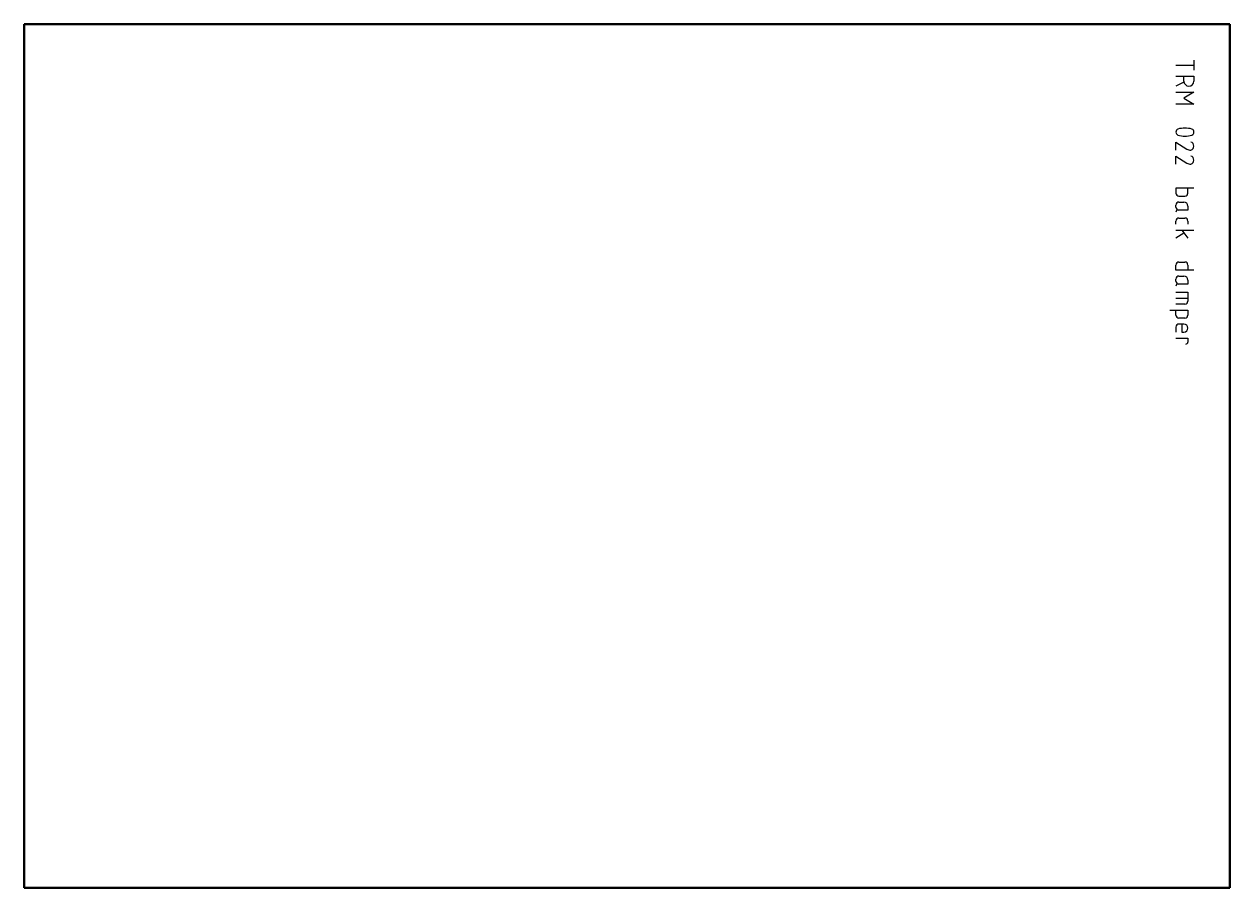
# Model space of a CAD drawing. Header units: millimetres. Extents: x 0 to 670, y 0 to 480.
import ezdxf

# ---------------------------------------------------------------- set-up
doc = ezdxf.new("R2010")
doc.units = ezdxf.units.MM
doc.layers.add('IV_MARK_SURFACE', color=2, linetype='Continuous', lineweight=25)
doc.layers.add('IV_OUTER_PROFILE', color=7, linetype='Continuous', lineweight=50)

msp = doc.modelspace()

# ---------------------------------------------------------------- linework, layer by layer
at = {"layer": 'IV_MARK_SURFACE'}
for p, q in [((640, 457.23), (650, 457.23)), ((650, 460.01), (650, 457.23)), ((650, 457.23), (650, 454.45)), ((640, 451.12), (644.44, 451.12)), ((644.44, 451.12), (650, 451.12)), ((644.44, 448.34), (644.44, 451.12)), ((650, 451.12), (650, 448.34)), ((644.44, 447.79), (640, 445.56)), ((640, 442.23), (650, 442.23)), ((650, 442.23), (644.44, 438.9)), ((650, 435.56), (640, 435.56)), ((644.44, 438.9), (650, 435.56)), ((640, 410.01), (640, 414.45)), ((640, 414.45), (646.11, 410.56)), ((640, 402.23), (640, 406.67)), ((640, 406.67), (646.11, 402.79)), ((646.66, 388.9), (640, 388.9)), ((640, 388.9), (640, 386.12)), ((650, 388.9), (646.66, 388.9)), ((646.66, 386.12), (646.66, 388.9)), ((641.66, 384.45), (645, 384.45)), ((640, 378.34), (640, 379.45)), ((641.66, 376.67), (641.11, 376.67)), ((641.66, 381.12), (644.44, 381.12)), ((646.66, 376.67), (641.66, 376.67)), ((646.66, 378.9), (646.66, 376.67)), ((640, 368.9), (640, 370.56)), ((641.66, 372.23), (645, 372.23)), ((646.66, 370.56), (646.66, 368.9)), ((640, 365.56), (643.33, 365.56)), ((644.44, 363.9), (640, 361.12)), ((643.33, 365.56), (650, 365.56)), ((643.33, 365.56), (646.66, 361.12)), ((640, 343.34), (640, 346.12)), ((646.66, 343.34), (640, 343.34)), ((641.66, 347.79), (645, 347.79)), ((646.66, 346.12), (646.66, 343.34)), ((650, 343.34), (646.66, 343.34)), ((640, 337.23), (640, 338.34)), ((641.66, 335.56), (641.11, 335.56)), ((641.66, 340.01), (644.44, 340.01)), ((646.66, 335.56), (641.66, 335.56)), ((646.66, 337.79), (646.66, 335.56)), ((640, 331.12), (646.66, 331.12)), ((646.66, 331.12), (646.66, 327.79)), ((640, 327.79), (646.66, 327.79)), ((645, 324.45), (640, 324.45)), ((646.66, 327.79), (646.66, 326.12)), ((636.66, 321.12), (640, 321.12)), ((640, 321.12), (646.66, 321.12)), ((640, 318.34), (640, 321.12)), ((645, 316.67), (641.66, 316.67)), ((646.66, 321.12), (646.66, 318.34)), ((640, 311.67), (640, 308.9)), ((643.33, 313.34), (641.66, 313.34)), ((643.33, 313.34), (643.33, 308.9)), ((644.44, 313.34), (643.33, 313.34)), ((643.33, 308.9), (644.44, 308.9)), ((640, 305.56), (646.66, 305.56)), ((646.66, 305.56), (646.66, 303.34))]:
    msp.add_line(p, q, dxfattribs=at)
for centre, radius, start, end in [((647.22, 448.34), 2.78, 180, 360), ((645, 408.23), 13.99, 73.86614, 106.13386), ((641.82, 420.01), 1.81, 113.03732, 246.96268), ((645, 431.78), 13.99, 253.86614, 286.13386), ((648.2, 420.01), 1.8, 292.4119, 67.5881), ((647.9, 413), 3.02, 233.69114, 278.23638), ((647.67, 412.23), 2.32, 286.40471, 73.59529), ((647.9, 405.22), 3.02, 233.69114, 278.23638), ((647.67, 404.45), 2.32, 286.40471, 73.59529), ((641.66, 386.12), 1.67, 180, 270), ((645, 386.12), 1.67, 270, 0), ((641.66, 379.45), 1.67, 90, 180), ((641.66, 378.34), 1.67, 180, 270), ((641.11, 375.56), 1.11, 90, 180), ((644.44, 378.9), 2.22, 0, 90), ((641.66, 370.56), 1.67, 90, 180), ((645, 370.56), 1.67, 0, 90), ((641.66, 346.12), 1.67, 90, 180), ((645, 346.12), 1.67, 0, 90), ((641.66, 338.34), 1.67, 90, 180), ((641.66, 337.23), 1.67, 180, 270), ((641.11, 334.45), 1.11, 90, 180), ((644.44, 337.79), 2.22, 0, 90), ((645, 326.12), 1.67, 270, 360), ((641.66, 318.34), 1.67, 180, 270), ((645, 318.34), 1.67, 270, 360), ((641.66, 311.67), 1.67, 90, 180), ((644.44, 311.12), 2.22, 270, 90), ((645.55, 303.34), 1.11, 270, 0)]:
    msp.add_arc(centre, radius, start, end, dxfattribs=at)
at = {"layer": 'IV_OUTER_PROFILE'}
for p, q in [((0, 480), (670, 480)), ((0, 0), (0, 480)), ((670, 480), (670, 0)), ((670, 0), (0, 0))]:
    msp.add_line(p, q, dxfattribs=at)

doc.saveas('drawing.dxf')
